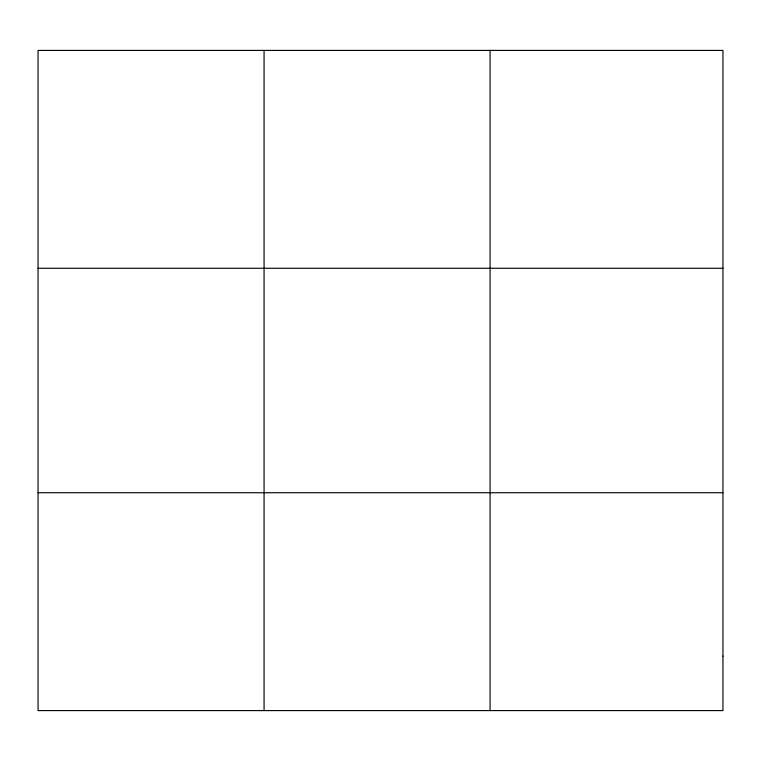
<?xml version="1.0" encoding="UTF-8"?>
<svg xmlns="http://www.w3.org/2000/svg" width="761" height="761" viewBox="0 0 761 761"><rect width="100%" height="100%" fill="white"/><g stroke="black" fill="none" stroke-linecap="round" stroke-linejoin="round"><path stroke-width="1.14" d="M264.067 710.593L264.067 50.407M490.084 710.593L490.084 50.407M38.05 268.272L722.95 268.272M38.05 492.728L722.95 492.728M722.95 656.134L722.95 710.593L38.05 710.593L38.05 50.407L722.95 50.407L722.95 656.134"/></g></svg>
